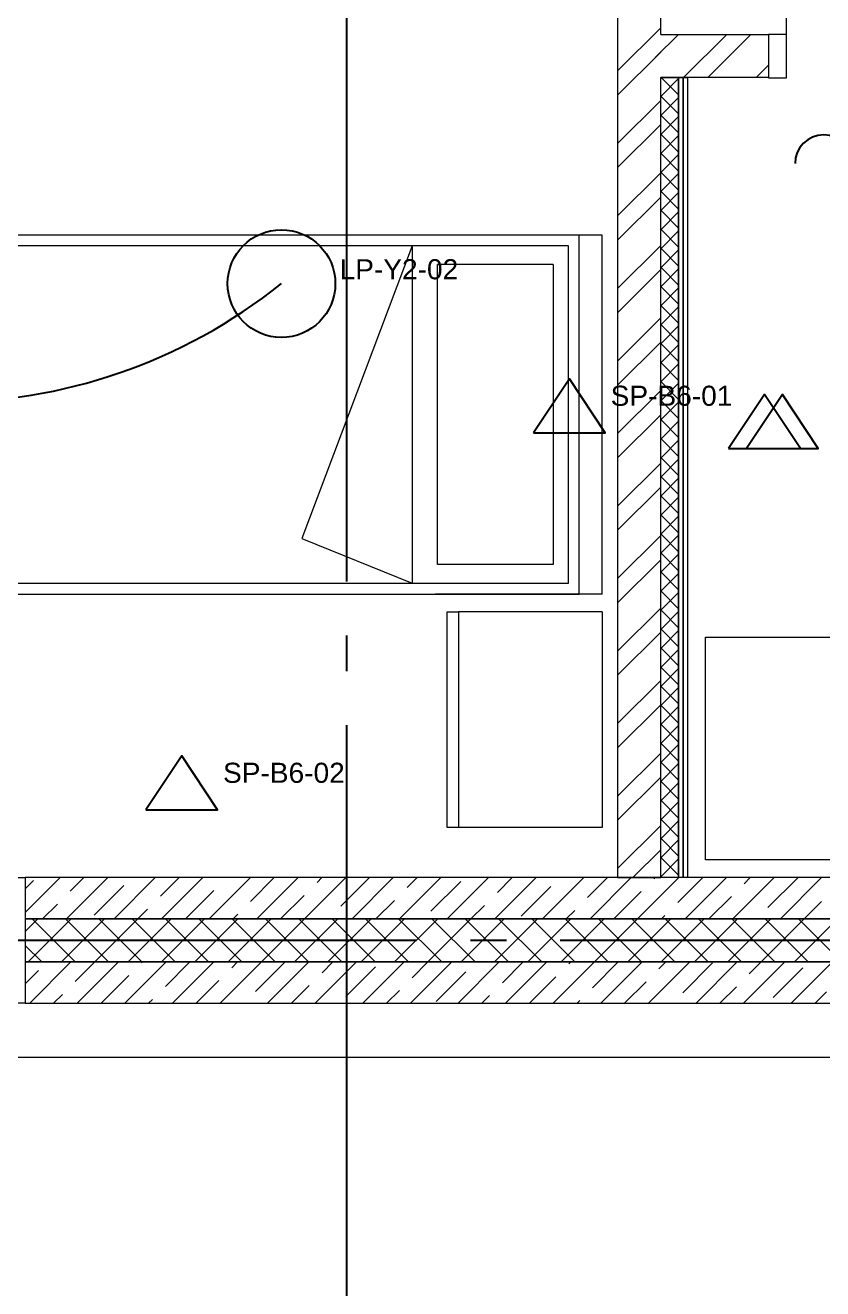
# Model space of a CAD drawing. Header units: inches. Extents: x -21163 to 11874, y -14995 to 6550.
# Drawn here: x -5646 to -3424, y -8634 to -5114 of the extents above; entities that cross this region are included whole.
import ezdxf

# ---------------------------------------------------------------- set-up
doc = ezdxf.new("R2010")
doc.units = ezdxf.units.IN
doc.header["$MEASUREMENT"] = 0
doc.linetypes.add('CONTI', pattern=[0])
doc.linetypes.add('GOST2.303 5', pattern=[24, 20, -1.5, 1, -1.5])
doc.layers.get('0').update_dxf_attribs({"color": 8})
for name, color, linetype in [('axis_dim', 8, 'CONTI'), ('LIGHTING', 4, 'Continuous'), ('SOCKETS', 1, 'Continuous'), ('SWITCHES', 4, 'Continuous'), ('TAGS', 7, 'Continuous'), ('WIRING', 4, 'Continuous')]:
    doc.layers.add(name, color=color, linetype=linetype)
for name, color, linetype, lineweight in [('doors_windows', 8, 'Continuous', 5), ('furniture', 8, 'Continuous', 0), ('stair1', 8, 'Continuous', 15), ('Wall2', 8, 'Continuous', 5)]:
    doc.layers.add(name, color=color, linetype=linetype, lineweight=lineweight)
doc.styles.get("Standard").update_dxf_attribs({"font": 'arial.ttf'})

# ---------------------------------------------------------------- blocks, each defined once
blk = doc.blocks.new('bed')
at = {"color": 0, "ltscale": 20}
for p, q in [((25893.6, 70641.3), (25893.6, 69641.3)), ((27893.6, 70641.3), (25893.6, 70641.3)), ((27893.6, 69641.3), (27893.6, 70641.3)), ((27957.1, 70641.3), (27893.6, 70641.3)), ((27957.1, 69641.3), (27957.1, 70641.3)), ((27863.6, 70611.3), (26023.6, 70611.3)), ((27428.7, 70611.3), (27120.6, 69796.1)), ((27428.7, 70611.3), (27428.7, 69671.3)), ((27863.6, 69671.3), (27863.6, 70611.3)), ((27499.2, 69723.6), (27499.2, 70559.1)), ((27820.7, 70559.1), (27499.2, 70559.1)), ((27820.7, 70559.1), (27820.7, 69723.6)), ((25923.6, 70511.3), (25923.6, 69771.3)), ((27120.6, 69796.1), (27428.7, 69671.3)), ((27820.7, 69723.6), (27499.2, 69723.6)), ((26023.6, 69671.3), (27863.6, 69671.3)), ((25893.6, 69641.3), (27893.6, 69641.3)), ((27893.6, 69641.3), (27493.6, 69641.3)), ((27957.1, 69641.3), (27893.6, 69641.3))]:
    blk.add_line(p, q, dxfattribs=at)
for centre, start, end in [((26023.6, 70511.3), 90, 180), ((26023.6, 69771.3), 180, 270)]:
    blk.add_arc(centre, 100, start, end, dxfattribs=at)
blk = doc.blocks.new('furn06')
at = {"layer": 'furniture', "ltscale": 20}
for p, q in [((27957.1, 69591.3), (27557.1, 69591.3)), ((27557.1, 69591.3), (27557.1, 68991.3)), ((27957.1, 69591.3), (27957.1, 68991.3)), ((27957.1, 68991.3), (27557.1, 68991.3))]:
    blk.add_line(p, q, dxfattribs=at)
blk.add_lwpolyline([(27557.1, 68991.3), (27525.7, 68991.3), (27525.7, 69591.3), (27557.1, 69591.3)], close=True, dxfattribs=at)
blk = doc.blocks.new('*U25')
at = {"color": 0, "linetype": 'ByBlock', "ltscale": 10}
blk.add_lwpolyline([(-50, 0), (-50, 810, 0.414214), (-860, 0)], format="xyb", dxfattribs=at)
at = {"color": 0}
for points in [[(-910, 0), (-860, 0), (-860, -120.6), (-910, -120.6)], [(-50, 0), (0, 0), (0, -120.6), (-50, -120.6)]]:
    blk.add_lwpolyline(points, close=True, dxfattribs=at)

msp = doc.modelspace()

# ---------------------------------------------------------------- linework, layer by layer
at = {"layer": 'axis_dim', "linetype": 'GOST2.303 5', "lineweight": 25, "ltscale": 100}
for points in [[(-4750.6, -2264), (-4750.6, -7664)], [(244.6, -7664), (-18161.6, -7664)], [(-4750.6, -7664), (-4750.6, -10307.9)]]:
    msp.add_lwpolyline(points, dxfattribs=at)
at = {"layer": 'doors_windows', "lineweight": 20, "ltscale": 50}
msp.add_lwpolyline([(-7245.5, -7489), (-5645.5, -7489), (-5645.5, -7839), (-7245.5, -7839)], close=True, dxfattribs=at)
at = {"layer": 'furniture'}
msp.add_lwpolyline([(-3750.6, -6819), (-1425.6, -6819), (-1425.6, -7439), (-3750.6, -7439)], close=True, dxfattribs=at)
at = {"layer": 'LIGHTING'}
msp.add_circle((-4932, -5833.8), 150, dxfattribs=at)
at = {"layer": 'SOCKETS'}
for p, q in [((-4230, -6249.3), (-4030, -6249.3)), ((-3686.5, -6293.1), (-3486.5, -6293.1)), ((-3636.5, -6293.1), (-3436.5, -6293.1)), ((-5309.7, -7299.8), (-5109.7, -7299.8))]:
    msp.add_line(p, q, dxfattribs=at)
for points in [[(-4230, -6249.3), (-4030, -6249.3), (-4130, -6099.3)], [(-3686.5, -6293.1), (-3486.5, -6293.1), (-3586.5, -6143.1)], [(-3636.5, -6293.1), (-3436.5, -6293.1), (-3536.5, -6143.1)], [(-5309.7, -7299.8), (-5109.7, -7299.8), (-5209.7, -7149.8)]]:
    msp.add_lwpolyline(points, close=True, dxfattribs=at)
at = {"layer": 'stair1', "ltscale": 75}
msp.add_lwpolyline([(-13825.6, -7839), (-13825.6, -7989), (2924.9, -7989), (2924.9, -7839)], dxfattribs=at)
at = {"layer": 'SWITCHES'}
msp.add_arc((-3421.3, -5499.4), 80, 0, 180, dxfattribs=at)
at = {"layer": 'Wall2', "ltscale": 100}
for points in [[(-3875.6, -5139.5), (-3875.6, -4039.5)], [(-3995.6, -4159.5), (-3995.6, -7489)], [(-3995.6, -5241.3), (-3875.6, -5121.3)], [(-3891, -5204.1), (-3826.4, -5139.5)], [(-3875.6, -5139.5), (-3575.6, -5139.5)], [(-3811.7, -5259.5), (-3691.7, -5139.5)], [(-3744.3, -5259.5), (-3624.3, -5139.5)], [(-3575.6, -5139.5), (-3575.6, -5259.5)], [(-3995.6, -5308.7), (-3875.6, -5188.7)], [(-3609.6, -5259.5), (-3575.6, -5225.4)], [(-3875.6, -7489), (-3875.6, -5259.5)], [(-3575.6, -5259.5), (-3875.6, -5259.5)], [(-3875.6, -7423.9), (-3875.6, -5259.5)], [(-3875.6, -5259.5), (-3859.8, -5259.5)], [(-3859.8, -5259.5), (-3825.6, -5259.5)], [(-3825.6, -5259.5), (-3825.6, -7489)], [(-3825.6, -7489), (-3825.6, -5259.5)], [(-3825.6, -5259.5), (-3813.1, -5259.5)], [(-3813.1, -5259.5), (-3813.1, -7489)], [(-3813.1, -7489), (-3813.1, -5259.5)], [(-3813.1, -5259.5), (-3800.6, -5259.5)], [(-3800.6, -5259.5), (-3800.6, -7489)], [(-3995.6, -5443.4), (-3875.6, -5323.4)], [(-3995.6, -5510.7), (-3875.6, -5390.7)], [(-3995.6, -5645.4), (-3875.6, -5525.4)], [(-3995.6, -5712.8), (-3875.6, -5592.8)], [(-3995.6, -5847.5), (-3875.6, -5727.5)], [(-3995.6, -5914.8), (-3875.6, -5794.8)], [(-3995.6, -6049.6), (-3875.6, -5929.6)], [(-3995.6, -6116.9), (-3875.6, -5996.9)], [(-3995.6, -6251.6), (-3875.6, -6131.6)], [(-3995.6, -6319), (-3875.6, -6199)], [(-3995.6, -6453.7), (-3875.6, -6333.7)], [(-3995.6, -6521), (-3875.6, -6401)], [(-3995.6, -6655.7), (-3875.6, -6535.7)], [(-3995.6, -6723.1), (-3875.6, -6603.1)], [(-3995.6, -6857.8), (-3875.6, -6737.8)], [(-3995.6, -6925.1), (-3875.6, -6805.1)], [(-3995.6, -7059.8), (-3875.6, -6939.8)], [(-3995.6, -7127.2), (-3875.6, -7007.2)], [(-3995.6, -7261.9), (-3875.6, -7141.9)], [(-3995.6, -7329.2), (-3875.6, -7209.2)], [(-3995.6, -7463.9), (-3875.6, -7343.9)], [(-3953.3, -7489), (-3875.6, -7411.3)], [(-3875.6, -7489), (-3875.6, -7423.9)], [(-5645.5, -7586), (-5548.5, -7489)], [(-1025.6, -7489), (-5645.5, -7489)], [(-5645.5, -7489), (-5645.5, -7604)], [(-5645.5, -7519.8), (-5622.4, -7496.6)], [(-5530.9, -7604), (-5415.9, -7489)], [(-5520.3, -7527.1), (-5482.2, -7489)], [(-5398.3, -7604), (-5283.3, -7489)], [(-5269.1, -7541), (-5217, -7489)], [(-5265.7, -7604), (-5150.7, -7489)], [(-5133.2, -7604), (-5018.2, -7489)], [(-5017.8, -7555), (-4951.9, -7489)], [(-5000.6, -7604), (-4885.6, -7489)], [(-4868, -7604), (-4753, -7489)], [(-4832.9, -7502.6), (-4819.3, -7489)], [(-4766.6, -7568.9), (-4686.7, -7489)], [(-4735.4, -7604), (-4620.4, -7489)], [(-4602.8, -7604), (-4487.8, -7489)], [(-4581.6, -7516.5), (-4554.1, -7489)], [(-4470.3, -7604), (-4355.3, -7489)], [(-4337.7, -7604), (-4222.7, -7489)], [(-4330.4, -7530.4), (-4289, -7489)], [(-4205.1, -7604), (-4090.1, -7489)], [(-4079.2, -7544.4), (-4023.8, -7489)], [(-4072.5, -7604), (-3957.5, -7489)], [(-3995.6, -7489), (-3875.6, -7489)], [(-3939.9, -7604), (-3824.9, -7489)], [(-3894.2, -7492), (-3891.2, -7489)], [(-3825.6, -7489), (-3875.6, -7489)], [(-3827.9, -7558.3), (-3758.6, -7489)], [(-3813.1, -7489), (-3825.6, -7489)], [(-3800.6, -7489), (-3813.1, -7489)], [(-3807.3, -7604), (-3692.3, -7489)], [(-3674.8, -7604), (-3559.8, -7489)], [(-3643, -7505.9), (-3626.1, -7489)], [(-3576.7, -7572.2), (-3493.8, -7489.3)], [(-3542.2, -7604), (-3427.2, -7489)], [(-5454, -7593.4), (-5371.2, -7510.5)], [(-5199.5, -7604), (-5119.9, -7524.5)], [(-4515.4, -7582.8), (-4432.5, -7499.9)], [(-4264.1, -7596.7), (-4181.2, -7513.9)], [(-4006.2, -7604), (-3930, -7527.8)], [(-5597.2, -7604), (-5556.1, -7562.9)], [(-4934.3, -7604), (-4868.7, -7538.4)], [(-4669.1, -7604), (-4617.4, -7552.3)], [(-4404, -7604), (-4366.2, -7566.2)], [(-3741.1, -7604), (-3678.8, -7541.7)], [(-3475.9, -7604), (-3427.5, -7555.6)], [(-5645.5, -7639.1), (-5610.5, -7604)], [(-1025.6, -7604), (-5645.5, -7604)], [(-5645.5, -7604), (-5645.5, -7724)], [(-5645.5, -7604), (-1025.6, -7604)], [(-5637.7, -7724), (-5517.7, -7604)], [(-5506.4, -7724), (-5626.4, -7604)], [(-5544.8, -7724), (-5424.8, -7604)], [(-5413.6, -7724), (-5533.6, -7604)], [(-5452, -7724), (-5332, -7604)], [(-5320.8, -7724), (-5440.8, -7604)], [(-5359.2, -7724), (-5239.2, -7604)], [(-5228, -7724), (-5348, -7604)], [(-5332, -7604), (-5304.9, -7576.8)], [(-5266.4, -7724), (-5146.4, -7604)], [(-5135.2, -7724), (-5255.2, -7604)], [(-5173.6, -7724), (-5053.6, -7604)], [(-5042.4, -7724), (-5162.4, -7604)], [(-5080.8, -7724), (-4960.8, -7604)], [(-4949.6, -7724), (-5069.6, -7604)], [(-5066.9, -7604), (-5053.6, -7590.8)], [(-4988, -7724), (-4868, -7604)], [(-4856.8, -7724), (-4976.8, -7604)], [(-4895.2, -7724), (-4775.2, -7604)], [(-4763.9, -7724), (-4883.9, -7604)], [(-4802.4, -7724), (-4682.4, -7604)], [(-4671.1, -7724), (-4791.1, -7604)], [(-4709.6, -7724), (-4589.6, -7604)], [(-4578.3, -7724), (-4698.3, -7604)], [(-4616.8, -7724), (-4496.8, -7604)], [(-4485.5, -7724), (-4605.5, -7604)], [(-4524, -7724), (-4404, -7604)], [(-4392.7, -7724), (-4512.7, -7604)], [(-4431.2, -7724), (-4311.2, -7604)], [(-4299.9, -7724), (-4419.9, -7604)], [(-4338.3, -7724), (-4218.3, -7604)], [(-4207.1, -7724), (-4327.1, -7604)], [(-4245.5, -7724), (-4125.5, -7604)], [(-4114.3, -7724), (-4234.3, -7604)], [(-4152.7, -7724), (-4032.7, -7604)], [(-4021.5, -7724), (-4141.5, -7604)], [(-4138.8, -7604), (-4115, -7580.2)], [(-4059.9, -7724), (-3939.9, -7604)], [(-3928.7, -7724), (-4048.7, -7604)], [(-3967.1, -7724), (-3847.1, -7604)], [(-3835.9, -7724), (-3955.9, -7604)], [(-3874.3, -7724), (-3754.3, -7604)], [(-3873.6, -7604), (-3863.7, -7594.1)], [(-3743.1, -7724), (-3863.1, -7604)], [(-3781.5, -7724), (-3661.5, -7604)], [(-3650.3, -7724), (-3770.3, -7604)], [(-3688.7, -7724), (-3568.7, -7604)], [(-3557.4, -7724), (-3677.4, -7604)], [(-3595.9, -7724), (-3475.9, -7604)], [(-3464.6, -7724), (-3584.6, -7604)], [(-3503.1, -7724), (-3383.1, -7604)], [(-3371.8, -7724), (-3491.8, -7604)], [(-5599.2, -7724), (-5645.5, -7677.7)], [(-1025.6, -7724), (-5645.5, -7724)], [(-5645.5, -7724), (-5645.5, -7839)], [(-5645.5, -7724), (-1025.6, -7724)], [(-5633.3, -7839), (-5518.3, -7724)], [(-5506.4, -7778.4), (-5452, -7724)], [(-5500.7, -7839), (-5385.7, -7724)], [(-5368.2, -7839), (-5253.2, -7724)], [(-5321.5, -7726), (-5319.5, -7724)], [(-5255.2, -7792.3), (-5186.9, -7724)], [(-5235.6, -7839), (-5120.6, -7724)], [(-5103, -7839), (-4988, -7724)], [(-5070.2, -7739.9), (-5054.3, -7724)], [(-5003.9, -7806.2), (-4921.7, -7724)], [(-4970.4, -7839), (-4855.4, -7724)], [(-4837.8, -7839), (-4722.8, -7724)], [(-4819, -7753.8), (-4789.1, -7724)], [(-4752.7, -7820.1), (-4669.8, -7737.3)], [(-4705.3, -7839), (-4590.3, -7724)], [(-4572.7, -7839), (-4457.7, -7724)], [(-4567.7, -7767.8), (-4524, -7724)], [(-4440.1, -7839), (-4325.1, -7724)], [(-4316.5, -7781.7), (-4258.8, -7724)], [(-4307.5, -7839), (-4192.5, -7724)], [(-4174.9, -7839), (-4059.9, -7724)], [(-4131.5, -7729.3), (-4126.2, -7724)], [(-4065.2, -7795.6), (-3993.6, -7724)], [(-4042.3, -7839), (-3927.3, -7724)], [(-3909.8, -7839), (-3794.8, -7724)], [(-3880.3, -7743.2), (-3861.1, -7724)], [(-3814, -7809.5), (-3731.1, -7726.7)], [(-3777.2, -7839), (-3662.2, -7724)], [(-3644.6, -7839), (-3529.6, -7724)], [(-3629, -7757.2), (-3595.9, -7724)], [(-3562.7, -7823.4), (-3479.9, -7740.6)], [(-3512, -7839), (-3397, -7724)], [(-5645.5, -7784.9), (-5608.5, -7747.9)], [(-5434.5, -7839), (-5357.3, -7761.8)], [(-5169.3, -7839), (-5106, -7775.7)], [(-4501.4, -7834), (-4418.6, -7751.2)], [(-4241.2, -7839), (-4167.3, -7765.1)], [(-3976.1, -7839), (-3916.1, -7779)], [(-5567, -7839), (-5542.2, -7814.2)], [(-4904.1, -7839), (-4854.8, -7789.6)], [(-4639, -7839), (-4603.5, -7803.6)], [(-3710.9, -7839), (-3664.8, -7792.9)], [(-3445.7, -7839), (-3413.6, -7806.9)], [(-5645.5, -7839), (-1025.6, -7839)], [(-5301.9, -7839), (-5291, -7828.1)], [(-4373.8, -7839), (-4352.3, -7817.5)], [(-4108.6, -7839), (-4101, -7831.4)]]:
    msp.add_lwpolyline(points, dxfattribs=at)
at = {"layer": 'Wall2', "lineweight": 0, "ltscale": 100}
for points in [[(-3875.6, -5312.2), (-3825.6, -5262.2)], [(-3825.6, -5308.1), (-3874.1, -5259.5)], [(-3825.6, -5361.1), (-3875.6, -5311.1)], [(-3875.6, -5365.3), (-3825.6, -5315.3)], [(-3825.6, -5414.1), (-3875.6, -5364.1)], [(-3875.6, -5418.3), (-3825.6, -5368.3)], [(-3825.6, -5467.2), (-3875.6, -5417.2)], [(-3875.6, -5471.3), (-3825.6, -5421.3)], [(-3825.6, -5520.2), (-3875.6, -5470.2)], [(-3875.6, -5524.4), (-3825.6, -5474.4)], [(-3825.6, -5573.2), (-3875.6, -5523.2)], [(-3875.6, -5577.4), (-3825.6, -5527.4)], [(-3825.6, -5626.3), (-3875.6, -5576.3)], [(-3875.6, -5630.4), (-3825.6, -5580.4)], [(-3825.6, -5679.3), (-3875.6, -5629.3)], [(-3875.6, -5683.5), (-3825.6, -5633.5)], [(-3825.6, -5732.3), (-3875.6, -5682.3)], [(-3875.6, -5736.5), (-3825.6, -5686.5)], [(-3825.6, -5785.3), (-3875.6, -5735.3)], [(-3875.6, -5789.5), (-3825.6, -5739.5)], [(-3825.6, -5838.4), (-3875.6, -5788.4)], [(-3875.6, -5842.6), (-3825.6, -5792.6)], [(-3825.6, -5891.4), (-3875.6, -5841.4)], [(-3875.6, -5895.6), (-3825.6, -5845.6)], [(-3825.6, -5944.4), (-3875.6, -5894.4)], [(-3875.6, -5948.6), (-3825.6, -5898.6)], [(-3825.6, -5997.5), (-3875.6, -5947.5)], [(-3875.6, -6001.7), (-3825.6, -5951.7)], [(-3825.6, -6050.5), (-3875.6, -6000.5)], [(-3875.6, -6054.7), (-3825.6, -6004.7)], [(-3825.6, -6103.5), (-3875.6, -6053.5)], [(-3875.6, -6107.7), (-3825.6, -6057.7)], [(-3825.6, -6156.6), (-3875.6, -6106.6)], [(-3875.6, -6160.8), (-3825.6, -6110.8)], [(-3825.6, -6209.6), (-3875.6, -6159.6)], [(-3875.6, -6213.8), (-3825.6, -6163.8)], [(-3825.6, -6262.6), (-3875.6, -6212.6)], [(-3875.6, -6266.8), (-3825.6, -6216.8)], [(-3825.6, -6315.7), (-3875.6, -6265.7)], [(-3875.6, -6319.9), (-3825.6, -6269.9)], [(-3825.6, -6368.7), (-3875.6, -6318.7)], [(-3875.6, -6372.9), (-3825.6, -6322.9)], [(-3825.6, -6421.7), (-3875.6, -6371.7)], [(-3875.6, -6425.9), (-3825.6, -6375.9)], [(-3825.6, -6474.8), (-3875.6, -6424.8)], [(-3875.6, -6479), (-3825.6, -6429)], [(-3825.6, -6527.8), (-3875.6, -6477.8)], [(-3875.6, -6532), (-3825.6, -6482)], [(-3825.6, -6580.8), (-3875.6, -6530.8)], [(-3875.6, -6585), (-3825.6, -6535)], [(-3825.6, -6633.9), (-3875.6, -6583.9)], [(-3875.6, -6638.1), (-3825.6, -6588.1)], [(-3825.6, -6686.9), (-3875.6, -6636.9)], [(-3875.6, -6691.1), (-3825.6, -6641.1)], [(-3825.6, -6739.9), (-3875.6, -6689.9)], [(-3875.6, -6744.1), (-3825.6, -6694.1)], [(-3825.6, -6793), (-3875.6, -6743)], [(-3875.6, -6797.2), (-3825.6, -6747.2)], [(-3825.6, -6846), (-3875.6, -6796)], [(-3875.6, -6850.2), (-3825.6, -6800.2)], [(-3825.6, -6899), (-3875.6, -6849)], [(-3875.6, -6903.2), (-3825.6, -6853.2)], [(-3825.6, -6952.1), (-3875.6, -6902.1)], [(-3875.6, -6956.3), (-3825.6, -6906.3)], [(-3825.6, -7005.1), (-3875.6, -6955.1)], [(-3875.6, -7009.3), (-3825.6, -6959.3)], [(-3825.6, -7058.1), (-3875.6, -7008.1)], [(-3875.6, -7062.3), (-3825.6, -7012.3)], [(-3825.6, -7111.2), (-3875.6, -7061.2)], [(-3875.6, -7115.4), (-3825.6, -7065.4)], [(-3825.6, -7164.2), (-3875.6, -7114.2)], [(-3875.6, -7168.4), (-3825.6, -7118.4)], [(-3825.6, -7217.2), (-3875.6, -7167.2)], [(-3875.6, -7221.4), (-3825.6, -7171.4)], [(-3825.6, -7270.3), (-3875.6, -7220.3)], [(-3875.6, -7274.5), (-3825.6, -7224.5)], [(-3825.6, -7323.3), (-3875.6, -7273.3)], [(-3875.6, -7327.5), (-3825.6, -7277.5)], [(-3825.6, -7376.3), (-3875.6, -7326.3)], [(-3875.6, -7380.5), (-3825.6, -7330.5)], [(-3825.6, -7429.4), (-3875.6, -7379.4)], [(-3875.6, -7433.6), (-3825.6, -7383.6)], [(-3825.6, -7482.4), (-3875.6, -7432.4)], [(-3875.6, -7486.6), (-3825.6, -7436.6)], [(-3872, -7489), (-3875.6, -7485.4)]]:
    msp.add_lwpolyline(points, dxfattribs=at)
at = {"layer": 'WIRING'}
msp.add_lwpolyline([(-6827.9, -5833.8, 0.35), (-4932, -5833.8)], format="xyb", dxfattribs=at)

# ---------------------------------------------------------------- block references
at = {"layer": 'doors_windows', "color": 8, "xscale": -1, "rotation": 359.9999936264059}
msp.add_blockref('*U25', (-3575.6, -5139.5), dxfattribs=at)
at = {"layer": 'furniture'}
for name in ['bed', 'furn06']:
    msp.add_blockref(name, (-31996.1, -76340.1), dxfattribs=at)

# ---------------------------------------------------------------- texts
at = {"layer": 'TAGS'}
for s, p in [('LP-Y2-02', (-4770, -5821.8)), ('SP-B6-01', (-4015, -6174.3)), ('SP-B6-02', (-5094.7, -7224.8))]:
    msp.add_text(s, height=56, dxfattribs=at).set_placement(p)

doc.saveas('drawing.dxf')
